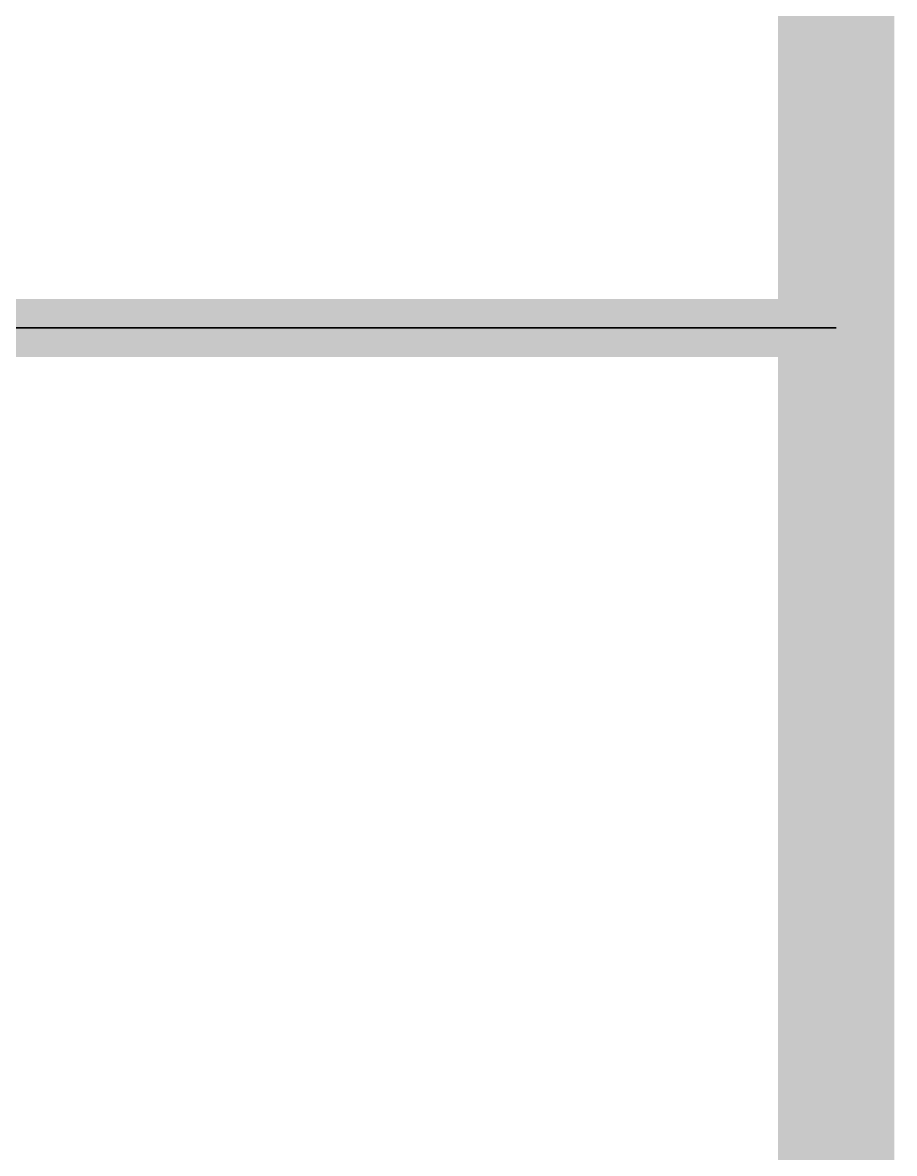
# Model space of a CAD drawing. Header units: inches. Extents: x -1293886 to -986005, y -15154 to 203628.
# Drawn here: x -1236186 to -1235436, y -463 to 509 of the extents above; entities that cross this region are included whole.
import ezdxf

# ---------------------------------------------------------------- set-up
doc = ezdxf.new("R2010")
doc.units = ezdxf.units.IN
doc.header["$LTSCALE"] = 100
doc.header["$MEASUREMENT"] = 0
doc.layers.get('0').update_dxf_attribs({"color": 252})
doc.layers.add('TK', color=142, linetype='Continuous')

# ---------------------------------------------------------------- blocks, each defined once
blk = doc.blocks.new('A$C05385F37')
at = {"layer": 'TK'}
for p, q in [((-8000, -26600), (-1000, -26600)), ((-1000, -26600), (-8000, -26600)), ((-8000, -26600), (-1000, -26600)), ((-8000, -26600), (-1000, -26600)), ((-8000, -26600), (-1000, -26600)), ((-8000, -26600), (-1000, -26600))]:
    blk.add_line(p, q, dxfattribs=at)
at = {"layer": 'TK', "const_width": 50}
for points in [[(-8000, -26600), (-1000, -26600)], [(-1000, -26600), (-8000, -26600)], [(-1000, -26600), (-7944, -26600)]]:
    blk.add_lwpolyline(points, dxfattribs=at)

msp = doc.modelspace()

# ---------------------------------------------------------------- linework, layer by layer
at = {"layer": 'TK', "const_width": 100}
msp.add_lwpolyline([(-1291386.43, -14153.57), (-1235486.43, -14153.57), (-1235486.43, 25846.43), (-1291386.43, 25846.43)], close=True, dxfattribs=at)

# ---------------------------------------------------------------- block references
at = {"color": 4}
msp.add_blockref('A$C05385F37', (-1234486.43, 26846.43), dxfattribs=at)

doc.saveas('drawing.dxf')
